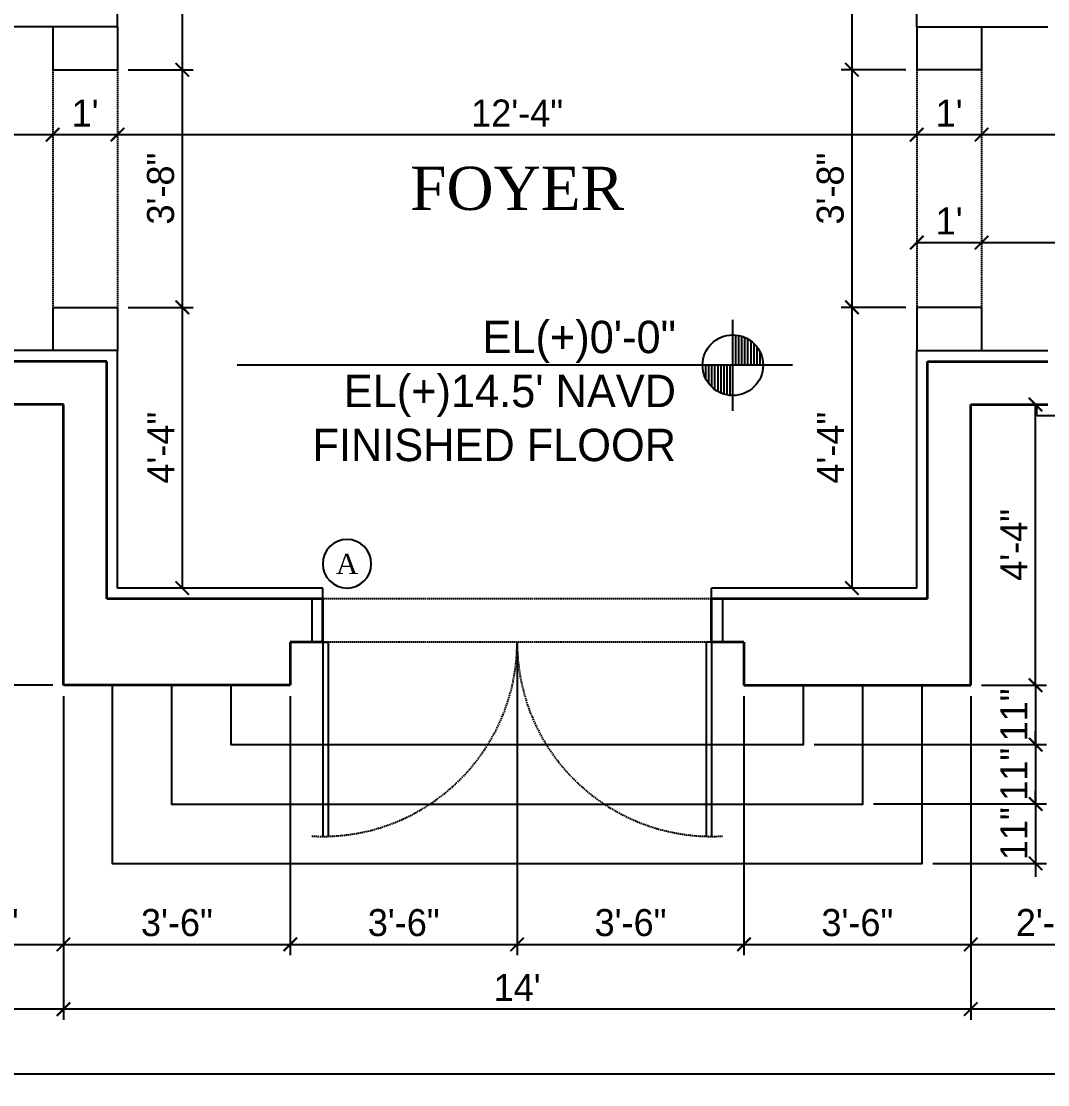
# Model space of a CAD drawing. Header units: inches. Extents: x 0 to 22102, y -19958 to 0.
# Drawn here: x 10656.6 to 10846.6, y -10101.2 to -9904.2 of the extents above; entities that cross this region are included whole.
import ezdxf
from ezdxf.enums import TextEntityAlignment as Align

# ---------------------------------------------------------------- set-up
doc = ezdxf.new("R2010")
doc.units = ezdxf.units.IN
doc.header["$MEASUREMENT"] = 0
doc.linetypes.add('HIDDEN', pattern=[0.375, 0.25, -0.125])
for name, color, linetype in [('DIM-EXT', 5, 'Continuous'), ('DIM-INT', 5, 'Continuous'), ('DOOR', 1, 'Continuous'), ('DOOR-EXT', 2, 'Continuous'), ('ELEVATION NOTES', 1, 'Continuous'), ('HEADER-EXT', 5, 'HIDDEN'), ('HEADER-INT', 5, 'HIDDEN'), ('ROOF', 3, 'Continuous'), ('STAIR', 2, 'Continuous'), ('TEXTL', 3, 'Continuous'), ('WALL-INT', 4, 'Continuous'), ('WINDOW SILL', 1, 'Continuous')]:
    doc.layers.add(name, color=color, linetype=linetype)
doc.layers.add('WALL-EXT', color=6, linetype='Continuous', lineweight=35)
doc.styles.add('ARCHITXT', font='BOOKOS.TTF', dxfattribs={"height": 0.078125})
doc.styles.add('TITLE-1', font='BOOKOS.TTF', dxfattribs={"height": 5})
doc.dimstyles.new('Ideal', dxfattribs={"dimscale": 0, "dimtxt": 5, "dimasz": 2.5, "dimexe": 2, "dimexo": 2, "dimgap": 1.5, "dimtad": 1, "dimdec": 4, "dimzin": 0, "dimdsep": 46, "dimlunit": 4, "dimtxsty": 'Standard', "dimblk": 'ARCHTICK', "dimcen": 2, "dimclrt": 1, "dimazin": 0, "dimtfac": 0.75, "dimtdec": 4, "dimtix": 1, "dimtofl": 0, "dimtmove": 2, "dimatfit": 3, "dimldrblk": 'OPEN30', "dimfxl": 1, "dimtolj": 1, "dimtzin": 0, "dimarcsym": 0})

# ---------------------------------------------------------------- blocks, each defined once
blk = doc.blocks.new('B-DD872')
for p, q in [((2, 4), (2, 40)), ((3, 4), (3, 39.99)), ((73, 4), (73, 39.99)), ((74, 4), (74, 40)), ((2, 4), (3, 4)), ((74, 4), (73, 4))]:
    blk.add_line(p, q)
for points in [[(2, 4), (2, -4), (0, -4), (0, 4)], [(74, 4), (74, -4), (76, -4), (76, 4)]]:
    blk.add_lwpolyline(points, close=True)
at = {"linetype": 'HIDDEN'}
for centre, start, end in [((2, 4), 0, 93.1847), ((74, 4), 86.8153, 180)]:
    blk.add_arc(centre, 36, start, end, dxfattribs=at)
blk = doc.blocks.new('_ArchTick')
at = {"color": 0, "linetype": 'ByBlock', "lineweight": 100, "const_width": 0.15}
blk.add_lwpolyline([(-0.5, -0.5), (0.5, 0.5)], dxfattribs=at)
blk = doc.blocks.new('*D261')
at = {"layer": 'Defpoints', "color": 0, "transparency": 16777216}
for p in [(10634.39, -9975.18), (10664.39, -10027.18), (10664.39, -10075.18)]:
    blk.add_point(p, dxfattribs=at)
at = {"layer": 'DIM-EXT', "color": 0, "lineweight": -2, "transparency": 16777216}
for p, q in [((10634.39, -9977.18), (10634.39, -10077.18)), ((10664.39, -10029.18), (10664.39, -10077.18)), ((10634.39, -10075.18), (10664.39, -10075.18))]:
    blk.add_line(p, q, dxfattribs=at)
at = {"layer": 'DIM-EXT', "color": 0, "lineweight": -2, "transparency": 16777216, "xscale": 2.5, "yscale": 2.5, "zscale": 2.5, "rotation": 180}
blk.add_blockref('_ArchTick', (10634.39, -10075.18), dxfattribs=at)
at = {"layer": 'DIM-EXT', "color": 0, "lineweight": -2, "transparency": 16777216, "xscale": 2.5, "yscale": 2.5, "zscale": 2.5}
blk.add_blockref('_ArchTick', (10664.39, -10075.18), dxfattribs=at)
at = {"layer": 'DIM-EXT', "color": 1, "transparency": 16777216, "insert": (10649.39, -10071.18), "char_height": 5, "attachment_point": 5}
blk.add_mtext('\\A1;2\'-6"', dxfattribs=at)
blk = doc.blocks.new('_Open30')
at = {"color": 0, "linetype": 'ByBlock', "lineweight": -2}
for p, q in [((-1, 0.268), (0, 0)), ((0, 0), (-1, -0.268)), ((0, 0), (-1, 0))]:
    blk.add_line(p, q, dxfattribs=at)
blk = doc.blocks.new('*D262')
at = {"layer": 'Defpoints', "color": 0, "transparency": 16777216}
for p in [(10664.39, -10027.18), (10706.39, -10027.18), (10706.39, -10075.18)]:
    blk.add_point(p, dxfattribs=at)
at = {"layer": 'DIM-EXT', "color": 0, "lineweight": -2, "transparency": 16777216}
for p, q in [((10664.39, -10029.18), (10664.39, -10077.18)), ((10706.39, -10029.18), (10706.39, -10077.18)), ((10664.39, -10075.18), (10706.39, -10075.18))]:
    blk.add_line(p, q, dxfattribs=at)
at = {"layer": 'DIM-EXT', "color": 0, "lineweight": -2, "transparency": 16777216, "xscale": 2.5, "yscale": 2.5, "zscale": 2.5, "rotation": 180}
blk.add_blockref('_ArchTick', (10664.39, -10075.18), dxfattribs=at)
at = {"layer": 'DIM-EXT', "color": 0, "lineweight": -2, "transparency": 16777216, "xscale": 2.5, "yscale": 2.5, "zscale": 2.5}
blk.add_blockref('_ArchTick', (10706.39, -10075.18), dxfattribs=at)
at = {"layer": 'DIM-EXT', "color": 1, "transparency": 16777216, "insert": (10685.39, -10071.18), "char_height": 5, "attachment_point": 5}
blk.add_mtext('\\A1;3\'-6"', dxfattribs=at)
blk = doc.blocks.new('*D263')
at = {"layer": 'Defpoints', "color": 0, "transparency": 16777216}
for p in [(10748.39, -10019.18), (10706.39, -10027.18), (10748.39, -10075.18)]:
    blk.add_point(p, dxfattribs=at)
at = {"layer": 'DIM-EXT', "color": 0, "lineweight": -2, "transparency": 16777216}
for p, q in [((10748.39, -10021.18), (10748.39, -10077.18)), ((10706.39, -10029.18), (10706.39, -10077.18)), ((10706.39, -10075.18), (10748.39, -10075.18))]:
    blk.add_line(p, q, dxfattribs=at)
at = {"layer": 'DIM-EXT', "color": 0, "lineweight": -2, "transparency": 16777216, "xscale": 2.5, "yscale": 2.5, "zscale": 2.5, "rotation": 180}
blk.add_blockref('_ArchTick', (10706.39, -10075.18), dxfattribs=at)
at = {"layer": 'DIM-EXT', "color": 0, "lineweight": -2, "transparency": 16777216, "xscale": 2.5, "yscale": 2.5, "zscale": 2.5}
blk.add_blockref('_ArchTick', (10748.39, -10075.18), dxfattribs=at)
at = {"layer": 'DIM-EXT', "color": 1, "transparency": 16777216, "insert": (10727.39, -10071.18), "char_height": 5, "attachment_point": 5}
blk.add_mtext('\\A1;3\'-6"', dxfattribs=at)
blk = doc.blocks.new('*D264')
at = {"layer": 'Defpoints', "color": 0, "transparency": 16777216}
for p in [(10748.39, -10019.18), (10790.39, -10027.18), (10790.39, -10075.18)]:
    blk.add_point(p, dxfattribs=at)
at = {"layer": 'DIM-EXT', "color": 0, "lineweight": -2, "transparency": 16777216}
for p, q in [((10748.39, -10021.18), (10748.39, -10077.18)), ((10790.39, -10029.18), (10790.39, -10077.18)), ((10748.39, -10075.18), (10790.39, -10075.18))]:
    blk.add_line(p, q, dxfattribs=at)
at = {"layer": 'DIM-EXT', "color": 0, "lineweight": -2, "transparency": 16777216, "xscale": 2.5, "yscale": 2.5, "zscale": 2.5, "rotation": 180}
blk.add_blockref('_ArchTick', (10748.39, -10075.18), dxfattribs=at)
at = {"layer": 'DIM-EXT', "color": 0, "lineweight": -2, "transparency": 16777216, "xscale": 2.5, "yscale": 2.5, "zscale": 2.5}
blk.add_blockref('_ArchTick', (10790.39, -10075.18), dxfattribs=at)
at = {"layer": 'DIM-EXT', "color": 1, "transparency": 16777216, "insert": (10769.39, -10071.18), "char_height": 5, "attachment_point": 5}
blk.add_mtext('\\A1;3\'-6"', dxfattribs=at)
blk = doc.blocks.new('*D265')
at = {"layer": 'Defpoints', "color": 0, "transparency": 16777216}
for p in [(10790.39, -10027.18), (10832.39, -10027.18), (10832.39, -10075.18)]:
    blk.add_point(p, dxfattribs=at)
at = {"layer": 'DIM-EXT', "color": 0, "lineweight": -2, "transparency": 16777216}
for p, q in [((10790.39, -10029.18), (10790.39, -10077.18)), ((10832.39, -10029.18), (10832.39, -10077.18)), ((10790.39, -10075.18), (10832.39, -10075.18))]:
    blk.add_line(p, q, dxfattribs=at)
at = {"layer": 'DIM-EXT', "color": 0, "lineweight": -2, "transparency": 16777216, "xscale": 2.5, "yscale": 2.5, "zscale": 2.5, "rotation": 180}
blk.add_blockref('_ArchTick', (10790.39, -10075.18), dxfattribs=at)
at = {"layer": 'DIM-EXT', "color": 0, "lineweight": -2, "transparency": 16777216, "xscale": 2.5, "yscale": 2.5, "zscale": 2.5}
blk.add_blockref('_ArchTick', (10832.39, -10075.18), dxfattribs=at)
at = {"layer": 'DIM-EXT', "color": 1, "transparency": 16777216, "insert": (10811.39, -10071.18), "char_height": 5, "attachment_point": 5}
blk.add_mtext('\\A1;3\'-6"', dxfattribs=at)
blk = doc.blocks.new('*D266')
at = {"layer": 'Defpoints', "color": 0, "transparency": 16777216}
for p in [(10862.39, -9975.18), (10832.39, -10027.18), (10862.39, -10075.18)]:
    blk.add_point(p, dxfattribs=at)
at = {"layer": 'DIM-EXT', "color": 0, "lineweight": -2, "transparency": 16777216}
for p, q in [((10862.39, -9977.18), (10862.39, -10077.18)), ((10832.39, -10029.18), (10832.39, -10077.18)), ((10832.39, -10075.18), (10862.39, -10075.18))]:
    blk.add_line(p, q, dxfattribs=at)
at = {"layer": 'DIM-EXT', "color": 0, "lineweight": -2, "transparency": 16777216, "xscale": 2.5, "yscale": 2.5, "zscale": 2.5, "rotation": 180}
blk.add_blockref('_ArchTick', (10832.39, -10075.18), dxfattribs=at)
at = {"layer": 'DIM-EXT', "color": 0, "lineweight": -2, "transparency": 16777216, "xscale": 2.5, "yscale": 2.5, "zscale": 2.5}
blk.add_blockref('_ArchTick', (10862.39, -10075.18), dxfattribs=at)
at = {"layer": 'DIM-EXT', "color": 1, "transparency": 16777216, "insert": (10847.39, -10071.18), "char_height": 5, "attachment_point": 5}
blk.add_mtext('\\A1;2\'-6"', dxfattribs=at)
blk = doc.blocks.new('*D268')
at = {"layer": 'Defpoints', "color": 0, "transparency": 16777216}
for p in [(10913.83, -9975.18), (10832.39, -10027.18), (10832.39, -10087.18)]:
    blk.add_point(p, dxfattribs=at)
at = {"layer": 'DIM-EXT', "color": 0, "lineweight": -2, "transparency": 16777216}
for p, q in [((10913.83, -9977.18), (10913.83, -10089.18)), ((10832.39, -10029.18), (10832.39, -10089.18)), ((10913.83, -10087.18), (10832.39, -10087.18))]:
    blk.add_line(p, q, dxfattribs=at)
at = {"layer": 'DIM-EXT', "color": 0, "lineweight": -2, "transparency": 16777216, "xscale": 2.5, "yscale": 2.5, "zscale": 2.5, "rotation": 180}
blk.add_blockref('_ArchTick', (10832.39, -10087.18), dxfattribs=at)
at = {"layer": 'DIM-EXT', "color": 0, "lineweight": -2, "transparency": 16777216, "xscale": 2.5, "yscale": 2.5, "zscale": 2.5}
blk.add_blockref('_ArchTick', (10913.83, -10087.18), dxfattribs=at)
at = {"layer": 'DIM-EXT', "color": 1, "transparency": 16777216, "insert": (10873.11, -10081.31), "char_height": 5, "attachment_point": 5}
blk.add_mtext('\\A1;6\'-9{\\H0.75x;\\S7/16;}"', dxfattribs=at)
blk = doc.blocks.new('*D269')
at = {"layer": 'Defpoints', "color": 0, "transparency": 16777216}
for p in [(10664.39, -10027.18), (10832.39, -10027.18), (10664.39, -10087.18)]:
    blk.add_point(p, dxfattribs=at)
at = {"layer": 'DIM-EXT', "color": 0, "lineweight": -2, "transparency": 16777216}
for p, q in [((10664.39, -10029.18), (10664.39, -10089.18)), ((10832.39, -10029.18), (10832.39, -10089.18)), ((10832.39, -10087.18), (10664.39, -10087.18))]:
    blk.add_line(p, q, dxfattribs=at)
at = {"layer": 'DIM-EXT', "color": 0, "lineweight": -2, "transparency": 16777216, "xscale": 2.5, "yscale": 2.5, "zscale": 2.5, "rotation": 180}
blk.add_blockref('_ArchTick', (10664.39, -10087.18), dxfattribs=at)
at = {"layer": 'DIM-EXT', "color": 0, "lineweight": -2, "transparency": 16777216, "xscale": 2.5, "yscale": 2.5, "zscale": 2.5}
blk.add_blockref('_ArchTick', (10832.39, -10087.18), dxfattribs=at)
at = {"layer": 'DIM-EXT', "color": 1, "transparency": 16777216, "insert": (10748.39, -10083.18), "char_height": 5, "attachment_point": 5}
blk.add_mtext("\\A1;14'", dxfattribs=at)
blk = doc.blocks.new('*D270')
at = {"layer": 'Defpoints', "color": 0, "transparency": 16777216}
for p in [(10664.39, -10027.18), (10280.39, -10063.18), (10280.39, -10087.18)]:
    blk.add_point(p, dxfattribs=at)
at = {"layer": 'DIM-EXT', "color": 0, "lineweight": -2, "transparency": 16777216}
for p, q in [((10664.39, -10029.18), (10664.39, -10089.18)), ((10280.39, -10065.18), (10280.39, -10089.18)), ((10664.39, -10087.18), (10280.39, -10087.18))]:
    blk.add_line(p, q, dxfattribs=at)
at = {"layer": 'DIM-EXT', "color": 0, "lineweight": -2, "transparency": 16777216, "xscale": 2.5, "yscale": 2.5, "zscale": 2.5, "rotation": 180}
blk.add_blockref('_ArchTick', (10280.39, -10087.18), dxfattribs=at)
at = {"layer": 'DIM-EXT', "color": 0, "lineweight": -2, "transparency": 16777216, "xscale": 2.5, "yscale": 2.5, "zscale": 2.5}
blk.add_blockref('_ArchTick', (10664.39, -10087.18), dxfattribs=at)
at = {"layer": 'DIM-EXT', "color": 1, "transparency": 16777216, "insert": (10472.39, -10083.18), "char_height": 5, "attachment_point": 5}
blk.add_mtext("\\A1;32'", dxfattribs=at)
blk = doc.blocks.new('*D272')
at = {"layer": 'Defpoints', "color": 0, "transparency": 16777216}
for p in [(10913.83, -9975.18), (10038.39, -10099.18), (10913.83, -10099.18)]:
    blk.add_point(p, dxfattribs=at)
at = {"layer": 'DIM-EXT', "color": 0, "lineweight": -2, "transparency": 16777216}
for p, q in [((10913.83, -9977.18), (10913.83, -10101.18)), ((10038.39, -10099.18), (10913.83, -10099.18))]:
    blk.add_line(p, q, dxfattribs=at)
at = {"layer": 'DIM-EXT', "color": 0, "lineweight": -2, "transparency": 16777216, "xscale": 2.5, "yscale": 2.5, "zscale": 2.5, "rotation": 180}
blk.add_blockref('_ArchTick', (10038.39, -10099.18), dxfattribs=at)
at = {"layer": 'DIM-EXT', "color": 0, "lineweight": -2, "transparency": 16777216, "xscale": 2.5, "yscale": 2.5, "zscale": 2.5}
blk.add_blockref('_ArchTick', (10913.83, -10099.18), dxfattribs=at)
at = {"layer": 'DIM-EXT', "color": 1, "transparency": 16777216, "insert": (10476.11, -10093.31), "char_height": 5, "attachment_point": 5}
blk.add_mtext('\\A1;72\'-11{\\H0.75x;\\S7/16;}"', dxfattribs=at)
blk = doc.blocks.new('*D275')
at = {"layer": 'Defpoints', "color": 0, "transparency": 16777216}
for p in [(10652.39, -9975.18), (10652.39, -9975.18), (10664.39, -10027.18)]:
    blk.add_point(p, dxfattribs=at)
at = {"layer": 'DIM-EXT', "color": 0, "lineweight": -2, "transparency": 16777216}
for p, q in [((10652.39, -10027.18), (10652.39, -9975.18)), ((10662.39, -10027.18), (10650.39, -10027.18))]:
    blk.add_line(p, q, dxfattribs=at)
at = {"layer": 'DIM-EXT', "color": 0, "lineweight": -2, "transparency": 16777216, "xscale": 2.5, "yscale": 2.5, "zscale": 2.5}
for p, rotation in [((10652.39, -9975.18), 90), ((10652.39, -10027.18), 270)]:
    blk.add_blockref('_ArchTick', p, dxfattribs=dict(at, rotation=rotation))
at = {"layer": 'DIM-EXT', "color": 1, "transparency": 16777216, "insert": (10648.39, -10001.18), "char_height": 5, "attachment_point": 5, "rotation": 90}
blk.add_mtext('\\A1;4\'-4"', dxfattribs=at)
blk = doc.blocks.new('*D282')
at = {"layer": 'Defpoints', "color": 0, "transparency": 16777216}
for p in [(10844.39, -9975.18), (10844.39, -9975.18), (10832.39, -10027.18)]:
    blk.add_point(p, dxfattribs=at)
at = {"layer": 'DIM-EXT', "color": 0, "lineweight": -2, "transparency": 16777216}
for p, q in [((10844.39, -10027.18), (10844.39, -9975.18)), ((10834.39, -10027.18), (10846.39, -10027.18))]:
    blk.add_line(p, q, dxfattribs=at)
at = {"layer": 'DIM-EXT', "color": 0, "lineweight": -2, "transparency": 16777216, "xscale": 2.5, "yscale": 2.5, "zscale": 2.5}
for p, rotation in [((10844.39, -9975.18), 90), ((10844.39, -10027.18), 270)]:
    blk.add_blockref('_ArchTick', p, dxfattribs=dict(at, rotation=rotation))
at = {"layer": 'DIM-EXT', "color": 1, "transparency": 16777216, "insert": (10840.39, -10001.18), "char_height": 5, "attachment_point": 5, "rotation": 90}
blk.add_mtext('\\A1;4\'-4"', dxfattribs=at)
blk = doc.blocks.new('*D529')
at = {"layer": 'Defpoints', "color": 0, "transparency": 16777216}
for p in [(10606.39, -9925.18), (10662.39, -9925.18), (10662.39, -9925.18)]:
    blk.add_point(p, dxfattribs=at)
at = {"layer": 'DIM-INT', "color": 0, "lineweight": -2, "transparency": 16777216}
blk.add_line((10606.39, -9925.18), (10662.39, -9925.18), dxfattribs=at)
at = {"layer": 'DIM-INT', "color": 0, "lineweight": -2, "transparency": 16777216, "xscale": 2.5, "yscale": 2.5, "zscale": 2.5, "rotation": 180}
blk.add_blockref('_ArchTick', (10606.39, -9925.18), dxfattribs=at)
at = {"layer": 'DIM-INT', "color": 0, "lineweight": -2, "transparency": 16777216, "xscale": 2.5, "yscale": 2.5, "zscale": 2.5}
blk.add_blockref('_ArchTick', (10662.39, -9925.18), dxfattribs=at)
at = {"layer": 'DIM-INT', "color": 1, "transparency": 16777216, "insert": (10634.39, -9921.18), "char_height": 5, "attachment_point": 5}
blk.add_mtext('\\A1;4\'-8"', dxfattribs=at)
blk = doc.blocks.new('*D530')
at = {"layer": 'Defpoints', "color": 0, "transparency": 16777216}
for p in [(10662.39, -9925.18), (10674.39, -9925.18), (10674.39, -9925.18)]:
    blk.add_point(p, dxfattribs=at)
at = {"layer": 'DIM-INT', "color": 0, "lineweight": -2, "transparency": 16777216}
blk.add_line((10662.39, -9925.18), (10674.39, -9925.18), dxfattribs=at)
at = {"layer": 'DIM-INT', "color": 0, "lineweight": -2, "transparency": 16777216, "xscale": 2.5, "yscale": 2.5, "zscale": 2.5, "rotation": 180}
blk.add_blockref('_ArchTick', (10662.39, -9925.18), dxfattribs=at)
at = {"layer": 'DIM-INT', "color": 0, "lineweight": -2, "transparency": 16777216, "xscale": 2.5, "yscale": 2.5, "zscale": 2.5}
blk.add_blockref('_ArchTick', (10674.39, -9925.18), dxfattribs=at)
at = {"layer": 'DIM-INT', "color": 1, "transparency": 16777216, "insert": (10668.39, -9921.18), "char_height": 5, "attachment_point": 5}
blk.add_mtext("\\A1;1'", dxfattribs=at)
blk = doc.blocks.new('*D531')
at = {"layer": 'Defpoints', "color": 0, "transparency": 16777216}
for p in [(10674.39, -9925.18), (10822.39, -9925.18), (10822.39, -9925.18)]:
    blk.add_point(p, dxfattribs=at)
at = {"layer": 'DIM-INT', "color": 0, "lineweight": -2, "transparency": 16777216}
blk.add_line((10674.39, -9925.18), (10822.39, -9925.18), dxfattribs=at)
at = {"layer": 'DIM-INT', "color": 0, "lineweight": -2, "transparency": 16777216, "xscale": 2.5, "yscale": 2.5, "zscale": 2.5, "rotation": 180}
blk.add_blockref('_ArchTick', (10674.39, -9925.18), dxfattribs=at)
at = {"layer": 'DIM-INT', "color": 0, "lineweight": -2, "transparency": 16777216, "xscale": 2.5, "yscale": 2.5, "zscale": 2.5}
blk.add_blockref('_ArchTick', (10822.39, -9925.18), dxfattribs=at)
at = {"layer": 'DIM-INT', "color": 1, "transparency": 16777216, "insert": (10748.39, -9921.18), "char_height": 5, "attachment_point": 5}
blk.add_mtext('\\A1;12\'-4"', dxfattribs=at)
blk = doc.blocks.new('*D532')
at = {"layer": 'Defpoints', "color": 0, "transparency": 16777216}
for p in [(10822.39, -9925.18), (10834.39, -9925.18), (10834.39, -9925.18)]:
    blk.add_point(p, dxfattribs=at)
at = {"layer": 'DIM-INT', "color": 0, "lineweight": -2, "transparency": 16777216}
blk.add_line((10822.39, -9925.18), (10834.39, -9925.18), dxfattribs=at)
at = {"layer": 'DIM-INT', "color": 0, "lineweight": -2, "transparency": 16777216, "xscale": 2.5, "yscale": 2.5, "zscale": 2.5, "rotation": 180}
blk.add_blockref('_ArchTick', (10822.39, -9925.18), dxfattribs=at)
at = {"layer": 'DIM-INT', "color": 0, "lineweight": -2, "transparency": 16777216, "xscale": 2.5, "yscale": 2.5, "zscale": 2.5}
blk.add_blockref('_ArchTick', (10834.39, -9925.18), dxfattribs=at)
at = {"layer": 'DIM-INT', "color": 1, "transparency": 16777216, "insert": (10828.39, -9921.18), "char_height": 5, "attachment_point": 5}
blk.add_mtext("\\A1;1'", dxfattribs=at)
blk = doc.blocks.new('*D533')
at = {"layer": 'Defpoints', "color": 0, "transparency": 16777216}
for p in [(10895.07, -9905.18), (10834.39, -9925.18), (10895.07, -9925.18)]:
    blk.add_point(p, dxfattribs=at)
at = {"layer": 'DIM-INT', "color": 0, "lineweight": -2, "transparency": 16777216}
for p, q in [((10895.07, -9907.18), (10895.07, -9927.18)), ((10834.39, -9925.18), (10895.07, -9925.18))]:
    blk.add_line(p, q, dxfattribs=at)
at = {"layer": 'DIM-INT', "color": 0, "lineweight": -2, "transparency": 16777216, "xscale": 2.5, "yscale": 2.5, "zscale": 2.5, "rotation": 180}
blk.add_blockref('_ArchTick', (10834.39, -9925.18), dxfattribs=at)
at = {"layer": 'DIM-INT', "color": 0, "lineweight": -2, "transparency": 16777216, "xscale": 2.5, "yscale": 2.5, "zscale": 2.5}
blk.add_blockref('_ArchTick', (10895.07, -9925.18), dxfattribs=at)
at = {"layer": 'DIM-INT', "color": 1, "transparency": 16777216, "insert": (10864.73, -9919.31), "char_height": 5, "attachment_point": 5}
blk.add_mtext('\\A1;5\'-0{\\H0.75x;\\S11/16;}"', dxfattribs=at)
blk = doc.blocks.new('*D546')
at = {"layer": 'Defpoints', "color": 0, "transparency": 16777216}
for p in [(10822.39, -9945.18), (10834.39, -9945.18), (10834.39, -9945.18)]:
    blk.add_point(p, dxfattribs=at)
at = {"layer": 'DIM-INT', "color": 0, "lineweight": -2, "transparency": 16777216}
blk.add_line((10822.39, -9945.18), (10834.39, -9945.18), dxfattribs=at)
at = {"layer": 'DIM-INT', "color": 0, "lineweight": -2, "transparency": 16777216, "xscale": 2.5, "yscale": 2.5, "zscale": 2.5, "rotation": 180}
blk.add_blockref('_ArchTick', (10822.39, -9945.18), dxfattribs=at)
at = {"layer": 'DIM-INT', "color": 0, "lineweight": -2, "transparency": 16777216, "xscale": 2.5, "yscale": 2.5, "zscale": 2.5}
blk.add_blockref('_ArchTick', (10834.39, -9945.18), dxfattribs=at)
at = {"layer": 'DIM-INT', "color": 1, "transparency": 16777216, "insert": (10828.39, -9941.18), "char_height": 5, "attachment_point": 5}
blk.add_mtext("\\A1;1'", dxfattribs=at)
blk = doc.blocks.new('*D547')
at = {"layer": 'Defpoints', "color": 0, "transparency": 16777216}
for p in [(10834.39, -9945.18), (10911.15, -9945.18), (10911.15, -9965.18)]:
    blk.add_point(p, dxfattribs=at)
at = {"layer": 'DIM-INT', "color": 0, "lineweight": -2, "transparency": 16777216}
for p, q in [((10911.15, -9963.18), (10911.15, -9943.18)), ((10834.39, -9945.18), (10911.15, -9945.18))]:
    blk.add_line(p, q, dxfattribs=at)
at = {"layer": 'DIM-INT', "color": 0, "lineweight": -2, "transparency": 16777216, "xscale": 2.5, "yscale": 2.5, "zscale": 2.5, "rotation": 180}
blk.add_blockref('_ArchTick', (10834.39, -9945.18), dxfattribs=at)
at = {"layer": 'DIM-INT', "color": 0, "lineweight": -2, "transparency": 16777216, "xscale": 2.5, "yscale": 2.5, "zscale": 2.5}
blk.add_blockref('_ArchTick', (10911.15, -9945.18), dxfattribs=at)
at = {"layer": 'DIM-INT', "color": 1, "transparency": 16777216, "insert": (10872.77, -9939.31), "char_height": 5, "attachment_point": 5}
blk.add_mtext('\\A1;6\'-4{\\H0.75x;\\S3/4;}"', dxfattribs=at)
blk = doc.blocks.new('*D487')
at = {"layer": 'Defpoints', "color": 0, "transparency": 16777216}
for p in [(10810.39, -9861.18), (10810.39, -9913.18), (10822.39, -9913.18)]:
    blk.add_point(p, dxfattribs=at)
at = {"layer": 'DIM-INT', "color": 0, "lineweight": -2, "transparency": 16777216}
for p, q in [((10810.39, -9861.18), (10810.39, -9913.18)), ((10820.39, -9913.18), (10808.39, -9913.18))]:
    blk.add_line(p, q, dxfattribs=at)
at = {"layer": 'DIM-INT', "color": 0, "lineweight": -2, "transparency": 16777216, "xscale": 2.5, "yscale": 2.5, "zscale": 2.5}
for p, rotation in [((10810.39, -9861.18), 90), ((10810.39, -9913.18), 270)]:
    blk.add_blockref('_ArchTick', p, dxfattribs=dict(at, rotation=rotation))
at = {"layer": 'DIM-INT', "color": 1, "transparency": 16777216, "insert": (10806.39, -9887.18), "char_height": 5, "attachment_point": 5, "rotation": 90}
blk.add_mtext('\\A1;4\'-4"', dxfattribs=at)
blk = doc.blocks.new('*D488')
at = {"layer": 'Defpoints', "color": 0, "transparency": 16777216}
for p in [(10822.39, -9913.18), (10810.39, -9957.18), (10822.39, -9957.18)]:
    blk.add_point(p, dxfattribs=at)
at = {"layer": 'DIM-INT', "color": 0, "lineweight": -2, "transparency": 16777216}
for p, q in [((10820.39, -9913.18), (10808.39, -9913.18)), ((10810.39, -9913.18), (10810.39, -9957.18)), ((10820.39, -9957.18), (10808.39, -9957.18))]:
    blk.add_line(p, q, dxfattribs=at)
at = {"layer": 'DIM-INT', "color": 0, "lineweight": -2, "transparency": 16777216, "xscale": 2.5, "yscale": 2.5, "zscale": 2.5}
for p, rotation in [((10810.39, -9913.18), 90), ((10810.39, -9957.18), 270)]:
    blk.add_blockref('_ArchTick', p, dxfattribs=dict(at, rotation=rotation))
at = {"layer": 'DIM-INT', "color": 1, "transparency": 16777216, "insert": (10806.39, -9935.18), "char_height": 5, "attachment_point": 5, "rotation": 90}
blk.add_mtext('\\A1;3\'-8"', dxfattribs=at)
blk = doc.blocks.new('*D489')
at = {"layer": 'Defpoints', "color": 0, "transparency": 16777216}
for p in [(10822.39, -9957.18), (10810.39, -10009.18), (10810.39, -10009.18)]:
    blk.add_point(p, dxfattribs=at)
at = {"layer": 'DIM-INT', "color": 0, "lineweight": -2, "transparency": 16777216}
for p, q in [((10820.39, -9957.18), (10808.39, -9957.18)), ((10810.39, -9957.18), (10810.39, -10009.18))]:
    blk.add_line(p, q, dxfattribs=at)
at = {"layer": 'DIM-INT', "color": 0, "lineweight": -2, "transparency": 16777216, "xscale": 2.5, "yscale": 2.5, "zscale": 2.5}
for p, rotation in [((10810.39, -9957.18), 90), ((10810.39, -10009.18), 270)]:
    blk.add_blockref('_ArchTick', p, dxfattribs=dict(at, rotation=rotation))
at = {"layer": 'DIM-INT', "color": 1, "transparency": 16777216, "insert": (10806.39, -9983.18), "char_height": 5, "attachment_point": 5, "rotation": 90}
blk.add_mtext('\\A1;4\'-4"', dxfattribs=at)
blk = doc.blocks.new('*D490')
at = {"layer": 'Defpoints', "color": 0, "transparency": 16777216}
for p in [(10686.39, -9861.18), (10674.39, -9913.18), (10686.39, -9913.18)]:
    blk.add_point(p, dxfattribs=at)
at = {"layer": 'DIM-INT', "color": 0, "lineweight": -2, "transparency": 16777216}
for p, q in [((10686.39, -9861.18), (10686.39, -9913.18)), ((10676.39, -9913.18), (10688.39, -9913.18))]:
    blk.add_line(p, q, dxfattribs=at)
at = {"layer": 'DIM-INT', "color": 0, "lineweight": -2, "transparency": 16777216, "xscale": 2.5, "yscale": 2.5, "zscale": 2.5}
for p, rotation in [((10686.39, -9861.18), 90), ((10686.39, -9913.18), 270)]:
    blk.add_blockref('_ArchTick', p, dxfattribs=dict(at, rotation=rotation))
at = {"layer": 'DIM-INT', "color": 1, "transparency": 16777216, "insert": (10682.39, -9887.18), "char_height": 5, "attachment_point": 5, "rotation": 90}
blk.add_mtext('\\A1;4\'-4"', dxfattribs=at)
blk = doc.blocks.new('*D491')
at = {"layer": 'Defpoints', "color": 0, "transparency": 16777216}
for p in [(10674.39, -9913.18), (10674.39, -9957.18), (10686.39, -9957.18)]:
    blk.add_point(p, dxfattribs=at)
at = {"layer": 'DIM-INT', "color": 0, "lineweight": -2, "transparency": 16777216}
for p, q in [((10676.39, -9913.18), (10688.39, -9913.18)), ((10686.39, -9913.18), (10686.39, -9957.18)), ((10676.39, -9957.18), (10688.39, -9957.18))]:
    blk.add_line(p, q, dxfattribs=at)
at = {"layer": 'DIM-INT', "color": 0, "lineweight": -2, "transparency": 16777216, "xscale": 2.5, "yscale": 2.5, "zscale": 2.5}
for p, rotation in [((10686.39, -9913.18), 90), ((10686.39, -9957.18), 270)]:
    blk.add_blockref('_ArchTick', p, dxfattribs=dict(at, rotation=rotation))
at = {"layer": 'DIM-INT', "color": 1, "transparency": 16777216, "insert": (10682.39, -9935.18), "char_height": 5, "attachment_point": 5, "rotation": 90}
blk.add_mtext('\\A1;3\'-8"', dxfattribs=at)
blk = doc.blocks.new('*D492')
at = {"layer": 'Defpoints', "color": 0, "transparency": 16777216}
for p in [(10674.39, -9957.18), (10686.39, -10009.18), (10686.39, -10009.18)]:
    blk.add_point(p, dxfattribs=at)
at = {"layer": 'DIM-INT', "color": 0, "lineweight": -2, "transparency": 16777216}
for p, q in [((10676.39, -9957.18), (10688.39, -9957.18)), ((10686.39, -9957.18), (10686.39, -10009.18))]:
    blk.add_line(p, q, dxfattribs=at)
at = {"layer": 'DIM-INT', "color": 0, "lineweight": -2, "transparency": 16777216, "xscale": 2.5, "yscale": 2.5, "zscale": 2.5}
for p, rotation in [((10686.39, -9957.18), 90), ((10686.39, -10009.18), 270)]:
    blk.add_blockref('_ArchTick', p, dxfattribs=dict(at, rotation=rotation))
at = {"layer": 'DIM-INT', "color": 1, "transparency": 16777216, "insert": (10682.39, -9983.18), "char_height": 5, "attachment_point": 5, "rotation": 90}
blk.add_mtext('\\A1;4\'-4"', dxfattribs=at)
blk = doc.blocks.new('*D387')
at = {"layer": 'Defpoints', "color": 0, "transparency": 16777216}
for p in [(10832.39, -10027.18), (10801.39, -10038.18), (10844.39, -10038.18)]:
    blk.add_point(p, dxfattribs=at)
at = {"layer": 'DIM-EXT', "color": 0, "lineweight": -2, "transparency": 16777216}
for p, q in [((10844.39, -10027.18), (10844.39, -10024.68)), ((10834.39, -10027.18), (10846.39, -10027.18)), ((10844.39, -10027.18), (10844.39, -10038.18)), ((10803.39, -10038.18), (10846.39, -10038.18)), ((10844.39, -10038.18), (10844.39, -10040.68))]:
    blk.add_line(p, q, dxfattribs=at)
at = {"layer": 'DIM-EXT', "color": 0, "lineweight": -2, "transparency": 16777216, "xscale": 2.5, "yscale": 2.5, "zscale": 2.5}
for p, rotation in [((10844.39, -10027.18), 270), ((10844.39, -10038.18), 90)]:
    blk.add_blockref('_ArchTick', p, dxfattribs=dict(at, rotation=rotation))
at = {"layer": 'DIM-EXT', "color": 1, "transparency": 16777216, "insert": (10840.39, -10032.68), "char_height": 5, "attachment_point": 5, "rotation": 90}
blk.add_mtext('\\A1;11"', dxfattribs=at)
blk = doc.blocks.new('*D388')
at = {"layer": 'Defpoints', "color": 0, "transparency": 16777216}
for p in [(10801.39, -10038.18), (10812.39, -10049.18), (10844.39, -10049.18)]:
    blk.add_point(p, dxfattribs=at)
at = {"layer": 'DIM-EXT', "color": 0, "lineweight": -2, "transparency": 16777216}
for p, q in [((10844.39, -10038.18), (10844.39, -10035.68)), ((10803.39, -10038.18), (10846.39, -10038.18)), ((10844.39, -10038.18), (10844.39, -10049.18)), ((10814.39, -10049.18), (10846.39, -10049.18)), ((10844.39, -10049.18), (10844.39, -10051.68))]:
    blk.add_line(p, q, dxfattribs=at)
at = {"layer": 'DIM-EXT', "color": 0, "lineweight": -2, "transparency": 16777216, "xscale": 2.5, "yscale": 2.5, "zscale": 2.5}
for p, rotation in [((10844.39, -10038.18), 270), ((10844.39, -10049.18), 90)]:
    blk.add_blockref('_ArchTick', p, dxfattribs=dict(at, rotation=rotation))
at = {"layer": 'DIM-EXT', "color": 1, "transparency": 16777216, "insert": (10840.39, -10043.68), "char_height": 5, "attachment_point": 5, "rotation": 90}
blk.add_mtext('\\A1;11"', dxfattribs=at)
blk = doc.blocks.new('*D389')
at = {"layer": 'Defpoints', "color": 0, "transparency": 16777216}
for p in [(10812.39, -10049.18), (10823.39, -10060.18), (10844.39, -10060.18)]:
    blk.add_point(p, dxfattribs=at)
at = {"layer": 'DIM-EXT', "color": 0, "lineweight": -2, "transparency": 16777216}
for p, q in [((10844.39, -10049.18), (10844.39, -10046.68)), ((10814.39, -10049.18), (10846.39, -10049.18)), ((10844.39, -10049.18), (10844.39, -10060.18)), ((10825.39, -10060.18), (10846.39, -10060.18)), ((10844.39, -10060.18), (10844.39, -10062.68))]:
    blk.add_line(p, q, dxfattribs=at)
at = {"layer": 'DIM-EXT', "color": 0, "lineweight": -2, "transparency": 16777216, "xscale": 2.5, "yscale": 2.5, "zscale": 2.5}
for p, rotation in [((10844.39, -10049.18), 270), ((10844.39, -10060.18), 90)]:
    blk.add_blockref('_ArchTick', p, dxfattribs=dict(at, rotation=rotation))
at = {"layer": 'DIM-EXT', "color": 1, "transparency": 16777216, "insert": (10840.39, -10054.68), "char_height": 5, "attachment_point": 5, "rotation": 90}
blk.add_mtext('\\A1;11"', dxfattribs=at)
blk = doc.blocks.new('DOORSIGN')
at = {"color": 125}
blk.add_circle((0, 0), 4.5, dxfattribs=at)
at = {"style": 'ARCHITXT'}
blk.add_attdef('OO', text='', height=3.75, dxfattribs=at).set_placement((0, 0), align=Align.MIDDLE_CENTER)

msp = doc.modelspace()

# ---------------------------------------------------------------- linework, layer by layer
at = {"layer": 'ELEVATION NOTES'}
for p, q in [((10788.33139, -9976.31875), (10788.33139, -9959.48594)), ((10788.89248, -9967.90235), (10788.89248, -9962.31953)), ((10789.45357, -9967.90235), (10789.45357, -9962.40477)), ((10790.01467, -9967.90235), (10790.01467, -9962.54985)), ((10790.57576, -9967.90235), (10790.57576, -9962.75983)), ((10791.13685, -9967.90235), (10791.13685, -9963.04313)), ((10791.69795, -9967.90235), (10791.69795, -9963.4136)), ((10792.25904, -9967.90235), (10792.25904, -9963.89533)), ((10792.82014, -9967.90235), (10792.82014, -9964.53578)), ((10793.38123, -9967.90235), (10793.38123, -9965.45659)), ((10787.77029, -9967.90235), (10696.57966, -9967.90235)), ((10799.37175, -9967.90235), (10779.91498, -9967.90235)), ((10782.72045, -9967.90235), (10782.72045, -9967.90248)), ((10783.28154, -9967.90235), (10783.28154, -9970.3481)), ((10783.84264, -9967.90235), (10783.84264, -9971.26891)), ((10784.40373, -9967.90235), (10784.40373, -9971.90935)), ((10784.96482, -9967.90235), (10784.96482, -9972.3911)), ((10785.52592, -9967.90235), (10785.52592, -9972.76156)), ((10786.08701, -9967.90235), (10786.08701, -9973.04486)), ((10786.6481, -9967.90235), (10786.6481, -9973.25484)), ((10787.2092, -9967.90235), (10787.2092, -9973.39992)), ((10787.77029, -9967.90235), (10787.77029, -9973.48516))]:
    msp.add_line(p, q, dxfattribs=at)
msp.add_circle((10788.33139, -9967.90235), 5.61094, dxfattribs=at)
at = {"layer": 'HEADER-EXT'}
for p, q in [((10784.39078, -10011.18476), (10712.39078, -10011.18476)), ((10784.39078, -10019.18476), (10712.39078, -10019.18476))]:
    msp.add_line(p, q, dxfattribs=at)
at = {"layer": 'HEADER-INT'}
for p, q in [((10662.39078, -9913.18476), (10662.39078, -9957.18476)), ((10674.39078, -9913.18476), (10674.39078, -9957.18476)), ((10822.39078, -9913.18476), (10822.39078, -9957.18476)), ((10834.39078, -9913.18476), (10834.39078, -9957.18476))]:
    msp.add_line(p, q, dxfattribs=at)
at = {"layer": 'ROOF'}
for p, q in [((10674.39078, -9905.18476), (10674.39078, -9861.18476)), ((10822.39078, -9905.18476), (10822.39078, -9861.18476)), ((10674.39078, -9905.18476), (10650.14078, -9905.18476)), ((10822.39078, -9905.18476), (10846.64078, -9905.18476)), ((10674.39078, -9965.18476), (10650.14078, -9965.18476)), ((10674.39078, -10009.18476), (10674.39078, -9965.18476)), ((10822.39078, -9965.18476), (10846.64078, -9965.18476)), ((10822.39078, -10009.18476), (10822.39078, -9965.18476)), ((10712.39078, -10009.18476), (10674.39078, -10009.18476)), ((10712.39078, -10011.18476), (10712.39078, -10009.18476)), ((10784.39078, -10011.18476), (10784.39078, -10009.18476)), ((10822.39078, -10009.18476), (10784.39078, -10009.18476))]:
    msp.add_line(p, q, dxfattribs=at)
at = {"layer": 'STAIR'}
for points in [[(10673.39078, -10027.18476), (10673.39078, -10060.18476), (10823.39078, -10060.18476), (10823.39078, -10027.18476)], [(10684.39078, -10027.18476), (10684.39078, -10049.18476), (10812.39078, -10049.18476), (10812.39078, -10027.18476)], [(10695.39078, -10027.18476), (10695.39078, -10038.18476), (10801.39078, -10038.18476), (10801.39078, -10027.18476)]]:
    msp.add_lwpolyline(points, dxfattribs=at)
at = {"layer": 'WALL-EXT'}
for p, q in [((10672.39078, -9967.18476), (10650.14078, -9967.18476)), ((10672.39078, -10011.18476), (10672.39078, -9967.18476)), ((10824.39078, -9967.18476), (10846.64078, -9967.18476)), ((10824.39078, -10011.18476), (10824.39078, -9967.18476)), ((10664.39078, -9975.18476), (10650.14078, -9975.18476)), ((10664.39078, -10027.18476), (10664.39078, -9975.18476)), ((10832.39078, -9975.18476), (10846.64078, -9975.18476)), ((10832.39078, -10027.18476), (10832.39078, -9975.18476)), ((10712.39078, -10011.18476), (10672.39078, -10011.18476)), ((10712.39078, -10019.18476), (10712.39078, -10011.18476)), ((10784.39078, -10019.18476), (10784.39078, -10011.18476)), ((10824.39078, -10011.18476), (10784.39078, -10011.18476)), ((10712.39078, -10019.18476), (10706.39078, -10019.18476)), ((10706.39078, -10019.18476), (10706.39078, -10027.18476)), ((10790.39078, -10019.18476), (10784.39078, -10019.18476)), ((10790.39078, -10019.18476), (10790.39078, -10027.18476)), ((10706.39078, -10027.18476), (10664.39078, -10027.18476)), ((10790.39078, -10027.18476), (10832.39078, -10027.18476))]:
    msp.add_line(p, q, dxfattribs=at)
at = {"layer": 'WALL-INT'}
for p, q in [((10662.39078, -9905.18476), (10662.39078, -9913.18476)), ((10674.39078, -9905.18476), (10674.39078, -9913.18476)), ((10822.39078, -9905.18476), (10822.39078, -9913.18476)), ((10834.39078, -9905.18476), (10834.39078, -9913.18476)), ((10662.39078, -9913.18476), (10674.39078, -9913.18476)), ((10834.39078, -9913.18476), (10822.39078, -9913.18476)), ((10662.39078, -9957.18476), (10662.39078, -9965.18476)), ((10662.39078, -9957.18476), (10674.39078, -9957.18476)), ((10674.39078, -9957.18476), (10674.39078, -9965.18476)), ((10822.39078, -9957.18476), (10822.39078, -9965.18476)), ((10834.39078, -9957.18476), (10822.39078, -9957.18476)), ((10834.39078, -9957.18476), (10834.39078, -9965.18476))]:
    msp.add_line(p, q, dxfattribs=at)
at = {"layer": 'WINDOW SILL'}
for q in [(10844.64078, -9975.18476), (10880.14078, -9977.18476)]:
    msp.add_line((10844.64078, -9977.18476), q, dxfattribs=at)

# ---------------------------------------------------------------- block references
at = {"layer": 'DOOR'}
ref = msp.add_blockref('DOORSIGN', (10716.89078, -10004.68476), dxfattribs=dict(at, xscale=-1, rotation=180))
ref.add_attrib('OO', 'A', dxfattribs={"layer": '0', "height": 3.75, "style": 'ARCHITXT'}).set_placement((10716.89078, -10004.68476), align=Align.MIDDLE_CENTER)
at = {"layer": 'DOOR-EXT', "rotation": 180}
msp.add_blockref('B-DD872', (10786.39078, -10015.18476), dxfattribs=at)

# ---------------------------------------------------------------- texts
at = {"layer": 'ELEVATION NOTES', "insert": (10777.8061, -9959.66579), "char_height": 6, "width": 105.0409407, "attachment_point": 3}
msp.add_mtext('EL(+)0\'-0"\\PEL(+)14.5\' NAVD\\PFINISHED FLOOR', dxfattribs=at)
at = {"layer": 'TEXTL', "insert": (10748.39078, -9935.18476), "char_height": 8, "width": 102.8934752, "attachment_point": 5, "style": 'TITLE-1'}
msp.add_mtext('FOYER', dxfattribs=at)

# ---------------------------------------------------------------- dimensions: what is measured, and where the dimension line sits
at = {"layer": 'DIM-EXT'}
for base, p1, p2, angle, picture, middle in [((10652.39078, -9975.18476), (10664.39078, -10027.18476), (10652.39078, -9975.18476), 90, '*D275', (10648.39078, -10001.18476)), ((10844.39078, -9975.18476), (10832.39078, -10027.18476), (10844.39078, -9975.18476), 90, '*D282', (10840.39078, -10001.18476)), ((10913.82672, -10099.18476), (10038.39078, -10099.18476), (10913.82672, -9975.18476), 180, '*D272', (10476.10875, -10093.30976)), ((10664.39078, -10075.18476), (10634.39078, -9975.18476), (10664.39078, -10027.18476), 180, '*D261', (10649.39078, -10071.18476)), ((10862.39078, -10075.18476), (10832.39078, -10027.18476), (10862.39078, -9975.18476), 180, '*D266', (10847.39078, -10071.18476)), ((10832.39078, -10087.18476), (10913.82672, -9975.18476), (10832.39078, -10027.18476), 180, '*D268', (10873.10875, -10081.30976)), ((10748.39078, -10075.18476), (10706.39078, -10027.18476), (10748.39078, -10019.18476), 180, '*D263', (10727.39078, -10071.18476)), ((10790.39078, -10075.18476), (10748.39078, -10019.18476), (10790.39078, -10027.18476), 180, '*D264', (10769.39078, -10071.18476)), ((10844.39078, -10038.18476), (10832.39078, -10027.18476), (10801.39078, -10038.18476), 90, '*D387', (10840.39078, -10032.68476)), ((10280.39078, -10087.18476), (10664.39078, -10027.18476), (10280.39078, -10063.18476), 180, '*D270', (10472.39078, -10083.18476)), ((10706.39078, -10075.18476), (10664.39078, -10027.18476), (10706.39078, -10027.18476), 180, '*D262', (10685.39078, -10071.18476)), ((10664.39078, -10087.18476), (10832.39078, -10027.18476), (10664.39078, -10027.18476), 180, '*D269', (10748.39078, -10083.18476)), ((10832.39078, -10075.18476), (10790.39078, -10027.18476), (10832.39078, -10027.18476), 180, '*D265', (10811.39078, -10071.18476)), ((10844.39078, -10049.18476), (10801.39078, -10038.18476), (10812.39078, -10049.18476), 90, '*D388', (10840.39078, -10043.68476)), ((10844.39078, -10060.18476), (10812.39078, -10049.18476), (10823.39078, -10060.18476), 90, '*D389', (10840.39078, -10054.68476))]:
    dim = msp.add_linear_dim(base=base, p1=p1, p2=p2, angle=angle, dimstyle='Ideal', override={"dimscale": 1, "dimtofl": 1, "dimfxl": 0.125}, dxfattribs=at)
    dim.commit()
    dim.dimension.update_dxf_attribs({"geometry": picture, "text_midpoint": middle})
at = {"layer": 'DIM-INT'}
for base, p1, p2, angle, picture, middle in [((10686.39078, -9913.18476), (10686.39078, -9861.18476), (10674.39078, -9913.18476), 90, '*D490', (10682.39078, -9887.18476)), ((10810.39078, -9913.18476), (10810.39078, -9861.18476), (10822.39078, -9913.18476), 90, '*D487', (10806.39078, -9887.18476)), ((10895.07027, -9925.18476), (10834.39078, -9925.18476), (10895.07027, -9905.18476), 180, '*D533', (10864.73053, -9919.30976)), ((10686.39078, -9957.18476), (10674.39078, -9913.18476), (10674.39078, -9957.18476), 90, '*D491', (10682.39078, -9935.18476)), ((10810.39078, -9957.18476), (10822.39078, -9913.18476), (10822.39078, -9957.18476), 90, '*D488', (10806.39078, -9935.18476)), ((10662.39078, -9925.18476), (10606.39078, -9925.18476), (10662.39078, -9925.18476), 180, '*D529', (10634.39078, -9921.18476)), ((10674.39078, -9925.18476), (10662.39078, -9925.18476), (10674.39078, -9925.18476), 180, '*D530', (10668.39078, -9921.18476)), ((10822.39078, -9925.18476), (10674.39078, -9925.18476), (10822.39078, -9925.18476), 180, '*D531', (10748.39078, -9921.18476)), ((10834.39078, -9925.18476), (10822.39078, -9925.18476), (10834.39078, -9925.18476), 180, '*D532', (10828.39078, -9921.18476)), ((10911.147225, -9945.184759), (10834.390782, -9945.184759), (10911.147225, -9965.184759), 180, '*D547', (10872.769004, -9939.309759)), ((10834.39078, -9945.18476), (10822.39078, -9945.18476), (10834.39078, -9945.18476), 180, '*D546', (10828.39078, -9941.18476)), ((10686.39078, -10009.18476), (10674.39078, -9957.18476), (10686.39078, -10009.18476), 90, '*D492', (10682.39078, -9983.18476)), ((10810.39078, -10009.18476), (10822.39078, -9957.18476), (10810.39078, -10009.18476), 90, '*D489', (10806.39078, -9983.18476))]:
    dim = msp.add_linear_dim(base=base, p1=p1, p2=p2, angle=angle, dimstyle='Ideal', override={"dimscale": 1, "dimtad": 3, "dimtofl": 1, "dimfxl": 0.125}, dxfattribs=at)
    dim.commit()
    dim.dimension.update_dxf_attribs({"geometry": picture, "text_midpoint": middle})

doc.saveas('drawing.dxf')
